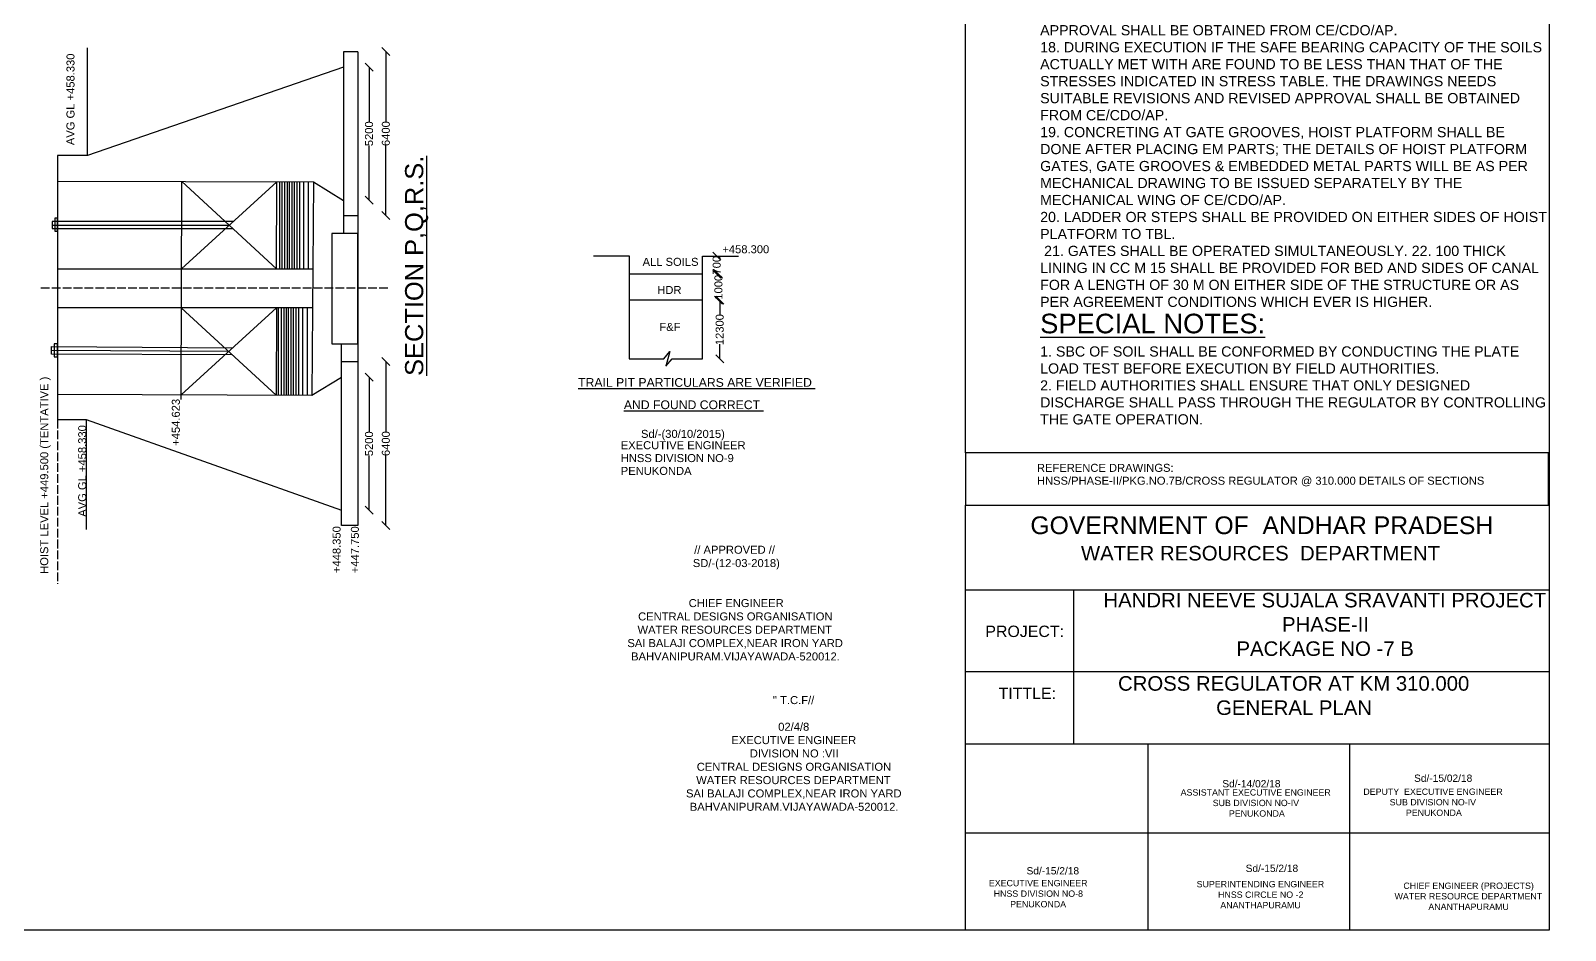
# Model space of a CAD drawing. Header units: millimetres. Extents: x 2279913 to 2283664, y 18293386 to 18295709.
# Drawn here: x 2281555 to 2283664, y 18293386 to 18294623 of the extents above; entities that cross this region are included whole.
import ezdxf

# ---------------------------------------------------------------- set-up
doc = ezdxf.new("R2010")
doc.units = ezdxf.units.MM
doc.header["$MEASUREMENT"] = 0
doc.linetypes.add('ACAD_ISO02W100', pattern=[15, 12, -3])
doc.layers.add('DRAWING', color=2, linetype='Continuous')
doc.layers.add('TEXT', color=2, linetype='Continuous')
doc.styles.add('1', font='arial.ttf', dxfattribs={"height": 250})
doc.styles.get("Standard").update_dxf_attribs({"font": 'arial.ttf', "height": 11})
doc.dimstyles.get("Standard").update_dxf_attribs({"dimtxt": 11, "dimasz": 11, "dimexe": 0.18, "dimexo": 0.0625, "dimgap": 0.09, "dimtad": 0, "dimdec": 0, "dimzin": 0, "dimdsep": 46, "dimtxsty": 'Standard', "dimblk": 'OBLIQUE', "dimcen": 0.09, "dimse1": 1, "dimse2": 1, "dimadec": 0, "dimazin": 0, "dimtfac": 1, "dimtdec": 0, "dimtofl": 0, "dimtmove": 0, "dimatfit": 3, "dimfxl": 1, "dimtolj": 1, "dimtzin": 0, "dimarcsym": 0})

# ---------------------------------------------------------------- blocks, each defined once
blk = doc.blocks.new('_Oblique')
at = {"color": 0, "linetype": 'ByBlock', "lineweight": -2}
blk.add_line((-0.5, -0.5), (0.5, 0.5), dxfattribs=at)
blk = doc.blocks.new('*D132')
at = {"layer": 'Defpoints', "color": 0, "transparency": 16777216}
for p in [(2281982.1, 18294146.1), (2281982.1, 18293963.2), (2282020.1, 18293963.2)]:
    blk.add_point(p, dxfattribs=at)
at = {"layer": 'TEXT', "color": 0, "lineweight": -2, "transparency": 16777216}
for p, q in [((2282020.1, 18294146.1), (2282020.1, 18294071.2)), ((2282020.1, 18293963.2), (2282020.1, 18294038.2))]:
    blk.add_line(p, q, dxfattribs=at)
at = {"layer": 'TEXT', "color": 0, "lineweight": -2, "transparency": 16777216, "xscale": 11, "yscale": 11, "zscale": 11}
for p, rotation in [((2282020.1, 18294146.1), 90), ((2282020.1, 18293963.2), 270)]:
    blk.add_blockref('_Oblique', p, dxfattribs=dict(at, rotation=rotation))
at = {"layer": 'TEXT', "color": 0, "transparency": 16777216, "insert": (2282020.1, 18294054.7), "char_height": 11, "attachment_point": 5, "rotation": 90}
blk.add_mtext('\\A1;5200', dxfattribs=at)
blk = doc.blocks.new('*D133')
at = {"layer": 'Defpoints', "color": 0, "transparency": 16777216}
for p in [(2282004.8, 18294167.6), (2282004.8, 18293942.2), (2282043.2, 18293942.2)]:
    blk.add_point(p, dxfattribs=at)
at = {"layer": 'TEXT', "color": 0, "lineweight": -2, "transparency": 16777216}
for p, q in [((2282043.2, 18294167.6), (2282043.2, 18294071.4)), ((2282043.2, 18293942.2), (2282043.2, 18294038.4))]:
    blk.add_line(p, q, dxfattribs=at)
at = {"layer": 'TEXT', "color": 0, "lineweight": -2, "transparency": 16777216, "xscale": 11, "yscale": 11, "zscale": 11}
for p, rotation in [((2282043.2, 18294167.6), 90), ((2282043.2, 18293942.2), 270)]:
    blk.add_blockref('_Oblique', p, dxfattribs=dict(at, rotation=rotation))
at = {"layer": 'TEXT', "color": 0, "transparency": 16777216, "insert": (2282043.2, 18294054.9), "char_height": 11, "attachment_point": 5, "rotation": 90}
blk.add_mtext('\\A1;6400', dxfattribs=at)
blk = doc.blocks.new('*D134')
at = {"layer": 'Defpoints', "color": 0, "transparency": 16777216}
for p in [(2281982.1, 18294572.4), (2281982.1, 18294389.5), (2282020.1, 18294389.5)]:
    blk.add_point(p, dxfattribs=at)
at = {"layer": 'TEXT', "color": 0, "lineweight": -2, "transparency": 16777216}
for p, q in [((2282020.1, 18294572.4), (2282020.1, 18294497.4)), ((2282020.1, 18294389.5), (2282020.1, 18294464.4))]:
    blk.add_line(p, q, dxfattribs=at)
at = {"layer": 'TEXT', "color": 0, "lineweight": -2, "transparency": 16777216, "xscale": 11, "yscale": 11, "zscale": 11}
for p, rotation in [((2282020.1, 18294572.4), 90), ((2282020.1, 18294389.5), 270)]:
    blk.add_blockref('_Oblique', p, dxfattribs=dict(at, rotation=rotation))
at = {"layer": 'TEXT', "color": 0, "transparency": 16777216, "insert": (2282020.1, 18294480.9), "char_height": 11, "attachment_point": 5, "rotation": 90}
blk.add_mtext('\\A1;5200', dxfattribs=at)
blk = doc.blocks.new('*D135')
at = {"layer": 'Defpoints', "color": 0, "transparency": 16777216}
for p in [(2282004.8, 18294593.9), (2282004.8, 18294368.4), (2282043.2, 18294368.4)]:
    blk.add_point(p, dxfattribs=at)
at = {"layer": 'TEXT', "color": 0, "lineweight": -2, "transparency": 16777216}
for p, q in [((2282043.2, 18294593.9), (2282043.2, 18294497.7)), ((2282043.2, 18294368.4), (2282043.2, 18294464.6))]:
    blk.add_line(p, q, dxfattribs=at)
at = {"layer": 'TEXT', "color": 0, "lineweight": -2, "transparency": 16777216, "xscale": 11, "yscale": 11, "zscale": 11}
for p, rotation in [((2282043.2, 18294593.9), 90), ((2282043.2, 18294368.4), 270)]:
    blk.add_blockref('_Oblique', p, dxfattribs=dict(at, rotation=rotation))
at = {"layer": 'TEXT', "color": 0, "transparency": 16777216, "insert": (2282043.2, 18294481.1), "char_height": 11, "attachment_point": 5, "rotation": 90}
blk.add_mtext('\\A1;6400', dxfattribs=at)
blk = doc.blocks.new('*D136')
at = {"layer": 'Defpoints', "color": 0, "transparency": 16777216}
for p in [(2282478.5, 18294312.6), (2282478.5, 18294287.8), (2282498, 18294287.8)]:
    blk.add_point(p, dxfattribs=at)
at = {"layer": 'TEXT', "color": 0, "lineweight": -2, "transparency": 16777216}
for p, q in [((2282498, 18294312.6), (2282498, 18294312.4)), ((2282498, 18294287.8), (2282498, 18294288.1))]:
    blk.add_line(p, q, dxfattribs=at)
at = {"layer": 'TEXT', "color": 0, "lineweight": -2, "transparency": 16777216, "xscale": 11, "yscale": 11, "zscale": 11}
for p, rotation in [((2282498, 18294312.6), 90), ((2282498, 18294287.8), 270)]:
    blk.add_blockref('_Oblique', p, dxfattribs=dict(at, rotation=rotation))
at = {"layer": 'TEXT', "color": 0, "transparency": 16777216, "insert": (2282498, 18294300.2), "char_height": 11, "attachment_point": 5, "rotation": 90}
blk.add_mtext('\\A1;700', dxfattribs=at)
blk = doc.blocks.new('*D137')
at = {"layer": 'Defpoints', "color": 0, "transparency": 16777216}
for p in [(2282478.5, 18294287.8), (2282478.5, 18294252), (2282500.4, 18294252)]:
    blk.add_point(p, dxfattribs=at)
at = {"layer": 'TEXT', "color": 0, "lineweight": -2, "transparency": 16777216}
for p, q in [((2282500.4, 18294287.8), (2282500.4, 18294285.9)), ((2282500.4, 18294252), (2282500.4, 18294253.9))]:
    blk.add_line(p, q, dxfattribs=at)
at = {"layer": 'TEXT', "color": 0, "lineweight": -2, "transparency": 16777216, "xscale": 11, "yscale": 11, "zscale": 11}
for p, rotation in [((2282500.4, 18294287.8), 90), ((2282500.4, 18294252), 270)]:
    blk.add_blockref('_Oblique', p, dxfattribs=dict(at, rotation=rotation))
at = {"layer": 'TEXT', "color": 0, "transparency": 16777216, "insert": (2282500.4, 18294269.9), "char_height": 11, "attachment_point": 5, "rotation": 90}
blk.add_mtext('\\A1;1000', dxfattribs=at)
blk = doc.blocks.new('*D138')
at = {"layer": 'Defpoints', "color": 0, "transparency": 16777216}
for p in [(2282478.5, 18294252), (2282478.5, 18294171.3), (2282502.1, 18294171.3)]:
    blk.add_point(p, dxfattribs=at)
at = {"layer": 'TEXT', "color": 0, "lineweight": -2, "transparency": 16777216}
for p, q in [((2282502.1, 18294252), (2282502.1, 18294231.9)), ((2282502.1, 18294171.3), (2282502.1, 18294191.4))]:
    blk.add_line(p, q, dxfattribs=at)
at = {"layer": 'TEXT', "color": 0, "lineweight": -2, "transparency": 16777216, "xscale": 11, "yscale": 11, "zscale": 11}
for p, rotation in [((2282502.1, 18294252), 90), ((2282502.1, 18294171.3), 270)]:
    blk.add_blockref('_Oblique', p, dxfattribs=dict(at, rotation=rotation))
at = {"layer": 'TEXT', "color": 0, "transparency": 16777216, "insert": (2282502.1, 18294211.6), "char_height": 11, "attachment_point": 5, "rotation": 90}
blk.add_mtext('\\A1;12300', dxfattribs=at)

msp = doc.modelspace()

# ---------------------------------------------------------------- linework, layer by layer
at = {"layer": 'DRAWING', "color": 0}
for points in [[(2281633.1, 18294450.9), (2281633.1, 18294598.8)], [(2282004.8, 18294593.4), (2282004.8, 18293942.2), (2281982.1, 18293942.2), (2281982.1, 18294167.6), (2282004.8, 18294167.6)], [(2282004.8, 18294593.4), (2281984.9, 18294593.4), (2281984.9, 18294368.4), (2282004.8, 18294368.4)], [(2281984.9, 18294572.5), (2281633.1, 18294450.9), (2281592, 18294450.9), (2281592, 18294087.9), (2281631.3, 18294087.9), (2281982.1, 18293963.2)], [(2281592, 18294415.7), (2281943.6, 18294414.8), (2281984.9, 18294389.3)], [(2281761.9, 18294115.4), (2281762.6, 18294415.3), (2281892.9, 18294295.4), (2281893.2, 18294415)], [(2281893.2, 18294415), (2281762.3, 18294295.4)], [(2281896.8, 18294415), (2281896.8, 18294295.4)], [(2281900.4, 18294414.9), (2281900.4, 18294295.4)], [(2281904.1, 18294414.9), (2281904.1, 18294295.4)], [(2281907.5, 18294414.9), (2281907.5, 18294295.4)], [(2281910.2, 18294414.9), (2281910.2, 18294295.4)], [(2281914, 18294414.9), (2281914, 18294295.4)], [(2281917.3, 18294414.9), (2281917.3, 18294295.4)], [(2281920.8, 18294414.9), (2281920.8, 18294295.4)], [(2281924.6, 18294414.9), (2281924.6, 18294295.4)], [(2281929.8, 18294414.9), (2281929.8, 18294295.4)], [(2281936.3, 18294414.9), (2281936.3, 18294295.4)], [(2281943.6, 18294414.8), (2281941.6, 18294121.3)], [(2281833.3, 18294360.3), (2281584.5, 18294360.3), (2281584.5, 18294350.5), (2281833.1, 18294350.5)], [(2281984.9, 18294368.4), (2281985, 18294343.7)], [(2281584.5, 18294355.4), (2281827.8, 18294355.3)], [(2281592, 18294295.4), (2281942.9, 18294295.4)], [(2281942.4, 18294241.8), (2281592, 18294241.8)], [(2281892.9, 18294241.8), (2281761.9, 18294122.1)], [(2281761.9, 18294241.8), (2281892.4, 18294121.6)], [(2281892.9, 18294241.8), (2281892.4, 18294121.6)], [(2281895.4, 18294241.8), (2281895.4, 18294121.5)], [(2281899.1, 18294241.8), (2281899.1, 18294121.5)], [(2281902.8, 18294241.8), (2281902.8, 18294121.5)], [(2281906.1, 18294241.8), (2281906.1, 18294121.5)], [(2281908.9, 18294241.8), (2281908.9, 18294121.5)], [(2281912.7, 18294241.8), (2281912.7, 18294121.5)], [(2281916, 18294241.8), (2281916, 18294121.4)], [(2281919.4, 18294241.8), (2281919.4, 18294121.4)], [(2281923.3, 18294241.8), (2281923.3, 18294121.4)], [(2281928.5, 18294241.8), (2281928.5, 18294121.4)], [(2281935, 18294241.8), (2281935, 18294121.4)], [(2281982.1, 18294167.6), (2281982.1, 18294192.2)], [(2281827.2, 18294181.7), (2281583.8, 18294182.9), (2281583.8, 18294188.6), (2281832.7, 18294186.8)], [(2281832.3, 18294177), (2281583.8, 18294177.8), (2281583.8, 18294182.9)], [(2281592, 18294122.8), (2281941.6, 18294121.3), (2281982.1, 18294146.1)], [(2281631.3, 18294087.9), (2281631.3, 18293937)]]:
    msp.add_lwpolyline(points, dxfattribs=at)
for points in [[(2281592, 18294364.7), (2281588.2, 18294364.7), (2281588.2, 18294346.9), (2281592, 18294346.9)], [(2282004.8, 18294343.7), (2281968.8, 18294343.7), (2281968.8, 18294192.2), (2282004.8, 18294192.2)], [(2281592, 18294192.2), (2281587.2, 18294192.2), (2281587.2, 18294174.3), (2281592, 18294174.3)]]:
    msp.add_lwpolyline(points, close=True, dxfattribs=at)
at = {"layer": 'DRAWING', "color": 0, "linetype": 'ACAD_ISO02W100'}
for points in [[(2281569, 18294269.1), (2282048.3, 18294269.1)], [(2281592, 18294087.9), (2281592, 18293862.2)]]:
    msp.add_lwpolyline(points, dxfattribs=at)
at = {"layer": 'TEXT', "color": 0}
for points in [[(2283642.3, 18293385.8), (2279915.7, 18293385.8), (2279915.7, 18295709), (2283642.3, 18295709)], [(2282840.1, 18293970.1), (2283641.3, 18293970.1), (2283641.3, 18294042.2), (2282840.1, 18294042.2)], [(2282840.1, 18293970.1), (2283642.3, 18293970.1), (2283642.3, 18293385.8), (2282840.1, 18293385.8)]]:
    msp.add_lwpolyline(points, close=True, dxfattribs=at)
for points in [[(2282840.1, 18294042.2), (2282840.1, 18295709)], [(2282328.8, 18294313.1), (2282377.7, 18294313.1), (2282377.7, 18294171.4), (2282425.2, 18294171.4), (2282433.6, 18294181.5), (2282428, 18294161.2), (2282436.7, 18294171.3), (2282478.5, 18294171.3), (2282478.5, 18294312.6), (2282527.8, 18294312.6)], [(2282478.5, 18294287.8), (2282377.7, 18294287.8)], [(2282478.5, 18294252), (2282377.7, 18294252)], [(2282840.1, 18293853.7), (2283642.3, 18293853.7)], [(2282988.3, 18293853.7), (2282988.3, 18293642.3)], [(2282840.1, 18293741.6), (2283642.3, 18293741.6)], [(2282840.1, 18293642.3), (2283642.3, 18293642.3)], [(2283090.6, 18293642.3), (2283090.6, 18293385.8)], [(2283368.4, 18293385.8), (2283368.4, 18293642.3)], [(2282840.1, 18293520), (2283642.3, 18293520)]]:
    msp.add_lwpolyline(points, dxfattribs=at)

# ---------------------------------------------------------------- texts
for s, height, p in [('AVG GL +458.330', 11, (2281615.2, 18294465.2)), ('%%USECTION P,Q,R.S.', 25, (2282094.6, 18294148)), ('HOIST LEVEL +449.500 (TENTATIVE )', 11, (2281579.1, 18293875.8)), ('+454.623', 11, (2281760, 18294051.9)), ('AVG GL +458.330', 11, (2281631.3, 18293954.3)), ('+448.350', 11, (2281981, 18293876.9)), ('+447.750', 11, (2282006.1, 18293876.7))]:
    msp.add_text(s, height=height, rotation=90, dxfattribs=at).set_placement(p)
for s, height, p in [('+458.300', 11, (2282505.7, 18294316.6)), ('ALL SOILS ', 11, (2282396.1, 18294299.3)), ('HDR ', 11, (2282416.3, 18294260.6)), ('F&F', 11, (2282419.2, 18294209.9)), ('%%UTRAIL PIT PARTICULARS ARE VERIFIED ', 12, (2282307.5, 18294133)), ('%%UAND FOUND CORRECT ', 12, (2282370.4, 18294102.3)), ('Sd/-(30/10/2015)', 11, (2282393.9, 18294062.8)), ('EXECUTIVE ENGINEER', 11, (2282366.1, 18294047.2)), ('HNSS DIVISION NO-9', 11, (2282366.1, 18294029.5)), ('PENUKONDA ', 11, (2282366.1, 18294011.9)), ('REFERENCE DRAWINGS:', 11, (2282938.2, 18294016.1)), ('HNSS/PHASE-II/PKG.NO.7B/CROSS REGULATOR @ 310.000 DETAILS OF SECTIONS ', 11, (2282938.2, 18293998.4)), ('Sd/-15/02/18', 10, (2283456.6, 18293589.9)), ('Sd/-14/02/18', 10, (2283193, 18293582.3)), ('Sd/-15/2/18', 10, (2282923.9, 18293462.6)), ('Sd/-15/2/18', 10, (2283225.1, 18293466))]:
    msp.add_text(s, height=height, dxfattribs=at).set_placement(p)
at = {"layer": 'TEXT', "color": 0, "style": '1'}
for s, p in [('PROJECT:', (2282867.3, 18293789)), ('TITTLE:', (2282885.5, 18293703.7))]:
    msp.add_text(s, height=15.64, dxfattribs=at).set_placement(p)
at = {"layer": 'TEXT', "color": 0, "attachment_point": 1}
for s, insert, char_height, width in [(" 1. ALL DIMENSIONS ARE IN MILLIMETERS AND LEVELS ARE IN METERS UNLESS OTHERWISE SPECIFIED, FIGURED DIMENSIONS SHALL ONLY BE FOLLOWED INSTEAD OF SCALED DIMENSIONS. \\P2. SPECIFICATIONS FOR ALL MATERIALS AND WORKMANSHIP SHALL CONFORM TO RELEVANT IS STANDARD SPECIFICATIONS. \\P3. THE WINGS AND REUTERS SHALL BE CONSTRUCTED IN VCC M15 GRADE USING 40MM MSA. \\P4. THE ABUTMENT SHALL BE CONSTRUCTED IN VCC M15 USING 40MM MSA. \\P5. THE PIER SHALL BE CONSTRUCTED IN VRCC M25 GRADE USING 20MM MSA. \\P6. THE FOUNDATION UNDER PIER SHALL BE IN VRCC M25 GRADE USING 20MM MSA. \\P7. THE FOUNDATION AND FLOOR SHALL BE IN VCC M15 GRADE USING 40MM MSA. \\P8. 150 THICK WEARING COAT ON CISTERN FLOOR, U/S APRON AND CREST SHALL BE IN CC M20 GRADE, APRON CONCRETE AND CISTERN FLOOR ON U/S SHALL BE LAID IN ONE LIFT ONLY AND NOT IN LAYERS. \\P9. WEEP HOLES OF 75MM DIA. AT 1500MM C/C STAGGERED ABOVE CANAL FSL SHALL BE PROVIDED IN WINGS AND RETURNS WITH REVERSE FILTERS ON REAR ABOVE FSL. \\P10. THE BACK FILLING SOIL SHALL BE NON COHESIVE WITH VALUE 0' NOT LESS THAN 28°AND K VALUE NOT MORE THAN 3M/YEAR AND WELL COMPACTED AND SHALL BE DONE SIMULTANEOUSLY WITH RAISING OF THE STRUCTURE. \\P11. ALL REINFORCING STEEL SHALL BE OF HIGH YIELD STRENGTH DEFORMED BARS(Fe - 415) CONFORMING TO IS 1786 - 1985. \\P12. JOINTS OR LAPPING OF BARS IN MAIN REINFORCEMENT SHALL BE AVOIDED AS FAR AS POSSIBLE. HOWEVER IF LAPS OR INEVITABLE, THE PROVISION IN CLAUSE 26.2.1 OF IS 456 -2000 SHALL BE STRICTLY FOLLOWED. \\P13. HAND RAILING FOR HOIST PLATFORM SHALL BE OF ANY APPROVED TYPE. \\P14. CONCRETING AT GATE GROOVES, HOIST PLATFORM SHALL BE DONE AFTER PLACING EM PARTS. \\P15. 15 MM THICK EXPANSION JOINT WITH ASPHALTIC JOINT FILLER SHALL BE PROVIDED WHERE EVER INDICATED. \\P16. MINIMUM COVER TO ALL REINFORCEMENT INCLUDING STIRRUPS SHALL BE 50MM UNLESS OTHERWISE SPECIFIED. ENSURE PROPER COVER OF CONCRETE TO REINFORCEMENT. 17. IF THE STRATA MET WITH, AT FOUNDATION LEVEL DURING EXECUTION IS DEFERENT FROM WHAT IS CONSIDERED IN THE DESIGN AND IS NOT CAPABLE OF TAKING THE DESIGNED STRESSES (SHOWN IN THE STRESS TABLE) THE FIELD OFFICERS, INCHARGE OF EXECUTION SHALL REPORT THE ACTUAL STRATA ENCOUNTERED. REDESIGN IF NECESSARY AND REVISED APPROVAL SHALL BE OBTAINED FROM CE/CDO/AP. \\P18. DURING EXECUTION IF THE SAFE BEARING CAPACITY OF THE SOILS ACTUALLY MET WITH ARE FOUND TO BE LESS THAN THAT OF THE STRESSES INDICATED IN STRESS TABLE. THE DRAWINGS NEEDS SUITABLE REVISIONS AND REVISED APPROVAL SHALL BE OBTAINED FROM CE/CDO/AP. \\P19. CONCRETING AT GATE GROOVES, HOIST PLATFORM SHALL BE DONE AFTER PLACING EM PARTS; THE DETAILS OF HOIST PLATFORM GATES, GATE GROOVES & EMBEDDED METAL PARTS WILL BE AS PER MECHANICAL DRAWING TO BE ISSUED SEPARATELY BY THE MECHANICAL WING OF CE/CDO/AP. \\P20. LADDER OR STEPS SHALL BE PROVIDED ON EITHER SIDES OF HOIST PLATFORM TO TBL.\\P 21. GATES SHALL BE OPERATED SIMULTANEOUSLY. 22. 100 THICK LINING IN CC M 15 SHALL BE PROVIDED FOR BED AND SIDES OF CANAL FOR A LENGTH OF 30 M ON EITHER SIDE OF THE STRUCTURE OR AS PER AGREEMENT CONDITIONS WHICH EVER IS HIGHER. \\P{\\H1.9231x;\\LSPECIAL NOTES: } \\P1. SBC OF SOIL SHALL BE CONFORMED BY CONDUCTING THE PLATE LOAD TEST BEFORE EXECUTION BY FIELD AUTHORITIES. \\P2. FIELD AUTHORITIES SHALL ENSURE THAT ONLY DESIGNED DISCHARGE SHALL PASS THROUGH THE REGULATOR BY CONTROLLING THE GATE OPERATION. ", (2282942.6, 18295657.1), 14, 696.655), ('\\pi99.368;// APPROVED //\\P\\pi93.23; SD/-(12-03-2018)\\P\\pi154.87;\\P\\P\\pi87.52; CHIEF ENGINEER  \\P\\pi22.259;CENTRAL DESIGNS ORGANISATION  \\P\\pi21.505;WATER RESOURCES DEPARTMENT  \\P\\pi7.4702;SAI BALAJI COMPLEX,NEAR IRON YARD \\P\\pi12.633;BAHVANIPURAM.VIJAYAWADA-520012.', (2282367.7, 18293914.5), 11, 309.749), ("\\pi120.92;'' T.C.F// \\P\\pi149.12;\\P\\pi128.42;02/4/8\\P\\pi64.01;EXECUTIVE ENGINEER  \\P\\pi89.353;DIVISION NO :VII \\P\\pi16.506;CENTRAL DESIGNS ORGANISATION  \\P\\pi15.752;WATER RESOURCES DEPARTMENT  \\P\\pi1.7166;SAI BALAJI COMPLEX,NEAR IRON YARD \\P\\pi6.879;BAHVANIPURAM.VIJAYAWADA-520012.", (2282454.1, 18293707.8), 11, 298.242), ('\\pi17.521;ASSISTANT EXECUTIVE ENGINEER         \\P\\pi61.604;SUB DIVISION NO-IV\\P\\pi80.494; PENUKONDA ', (2283118.2, 18293579.7), 8.688, 241.261), ('\\pi25.409;DEPUTY  EXECUTIVE ENGINEER         \\P\\pi61.604;SUB DIVISION NO-IV\\P\\pi80.494; PENUKONDA ', (2283361.5, 18293580.7), 8.688, 241.261), ('\\pi2.2431;EXECUTIVE ENGINEER  \\P\\pi8.8481;HNSS DIVISION NO-8 \\P\\pi31.484;PENUKONDA', (2282869.9, 18293455), 8.688, 138.932), ('\\pi2.0357;SUPERINTENDING ENGINEER  \\P\\pi31.487;HNSS CIRCLE NO -2 \\P\\pi34.548;ANANTHAPURAMU ', (2283155.7, 18293453.6), 8.688, 178.71), ('\\pi14.007;CHIEF ENGINEER (PROJECTS) \\P\\pi1.8816;WATER RESOURCE DEPARTMENT  \\P\\pi48.365;ANANTHAPURAMU', (2283427.9, 18293451.4), 8.688, 206.344)]:
    msp.add_mtext(s, dxfattribs=dict(at, insert=insert, char_height=char_height, width=width))
at = {"layer": 'TEXT', "color": 0, "attachment_point": 1, "style": '1'}
for s, insert, char_height, width in [('\\pi78.184;GOVERNMENT OF  ANDHAR PRADESH  \\P\\pi147.7;{\\H0.82215x;WATER RESOURCES  DEPARTMENT }', (2282851, 18293954.8), 24.327, 788.146), ('\\pi4.0522;HANDRI NEEVE SUJALA SRAVANTI PROJECT \\P\\pi249.51;PHASE-II \\P\\pi186.89;PACKAGE NO -7 B', (2283025.6, 18293849.7), 20, 613.902), ('\\pi24.076;CROSS REGULATOR AT KM 310.000 \\P\\pi158.91;GENERAL PLAN ', (2283025.6, 18293735.2), 20, 528.315)]:
    msp.add_mtext(s, dxfattribs=dict(at, insert=insert, char_height=char_height, width=width))

# ---------------------------------------------------------------- dimensions: what is measured, and where the dimension line sits
at = {"layer": 'TEXT', "color": 0}
for base, p1, p2, text, picture, middle in [((2282043.2, 18294368.4), (2282004.8, 18294593.9), (2282004.8, 18294368.4), '6400', '*D135', (2282043.2, 18294481.1)), ((2282020.1, 18294389.5), (2281982.1, 18294572.4), (2281982.1, 18294389.5), '5200', '*D134', (2282020.1, 18294480.9)), ((2282498, 18294287.8), (2282478.5, 18294312.6), (2282478.5, 18294287.8), '700', '*D136', (2282498, 18294300.2)), ((2282500.4, 18294252), (2282478.5, 18294287.8), (2282478.5, 18294252), '1000', '*D137', (2282500.4, 18294269.9)), ((2282502.1, 18294171.3), (2282478.5, 18294252), (2282478.5, 18294171.3), '12300', '*D138', (2282502.1, 18294211.6)), ((2282043.2, 18293942.2), (2282004.8, 18294167.6), (2282004.8, 18293942.2), '6400', '*D133', (2282043.2, 18294054.9)), ((2282020.1, 18293963.2), (2281982.1, 18294146.1), (2281982.1, 18293963.2), '5200', '*D132', (2282020.1, 18294054.7))]:
    dim = msp.add_linear_dim(base=base, p1=p1, p2=p2, angle=90, text=text, dimstyle='Standard', dxfattribs=at)
    dim.commit()
    dim.dimension.update_dxf_attribs({"geometry": picture, "text_midpoint": middle})

doc.saveas('drawing.dxf')
